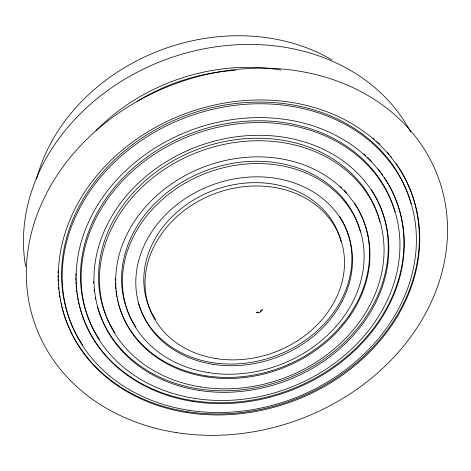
<?xml version="1.0" encoding="UTF-8"?>
<svg xmlns="http://www.w3.org/2000/svg" width="471" height="471" viewBox="0 0 471 471"><rect width="100%" height="100%" fill="white"/><g stroke="black" fill="none" stroke-linecap="round" stroke-linejoin="round"><path stroke-width="0.71" d="M260.734 311.037L262.63 309.659L260.881 311.06L261.576 310.254L259.562 312.927L256.783 312.314L257.873 312.355L256.224 312.42L257.967 312.085M354.416 203.007A129.525 108.006 -20.3 0 1 287.846 364.713A129.525 108.006 -20.3 0 1 118.875 305.237M118.68 304.549A129.525 108.006 -20.3 0 1 118.121 302.464M117.779 301.057A129.525 108.006 -20.3 0 1 117.303 298.938M116.873 296.795A129.525 108.006 -20.3 0 1 116.496 294.634M116.272 293.18A129.525 108.006 -20.3 0 1 115.984 290.996M115.742 288.805A129.525 108.006 -20.3 0 1 115.554 286.603M115.454 285.132A129.525 108.006 -20.3 0 1 115.354 282.924M115.307 280.716A129.525 108.006 -20.3 0 1 115.307 278.508M340.509 186.504A129.525 108.006 -20.3 0 1 341.557 187.517M344.124 190.107A129.525 108.006 -20.3 0 1 346.579 192.786M398.242 166.675A184.09 153.511 -20.3 0 1 302.27 396.305A184.09 153.511 -20.3 0 1 62.796 310.383M62.413 308.988A184.09 153.511 -20.3 0 1 61.866 306.874M61.524 305.461A184.09 153.511 -20.3 0 1 61.036 303.324M60.582 301.169A184.09 153.511 -20.3 0 1 60.3 299.733M59.905 297.554A184.09 153.511 -20.3 0 1 59.546 295.37M59.222 293.18A184.09 153.511 -20.3 0 1 59.034 291.708M58.769 289.5A184.09 153.511 -20.3 0 1 58.551 287.286M58.363 285.067A184.09 153.511 -20.3 0 1 58.263 283.583M58.139 281.358A184.09 153.511 -20.3 0 1 58.051 279.132M58.015 277.649A184.09 153.511 -20.3 0 1 57.992 275.423M58.004 273.204A184.09 153.511 -20.3 0 1 58.051 270.984M373.126 138.138A184.09 153.511 -20.3 0 1 374.239 139.11M376.988 141.594A184.09 153.511 -20.3 0 1 379.673 144.15M387.28 152.204A184.09 153.511 -20.3 0 1 389.187 154.441M390.577 156.142A184.09 153.511 -20.3 0 1 391.489 157.285M396.235 163.69A184.09 153.511 -20.3 0 1 397.447 165.468M371.501 189.742A150.208 125.257 -20.3 0 1 292.25 376.594A150.208 125.257 -20.3 0 1 97.314 306.28M95.601 299.22A150.208 125.257 -20.3 0 1 95.319 297.784M94.271 291.243A150.208 125.257 -20.3 0 1 94.094 289.777M93.546 283.136A150.208 125.257 -20.3 0 1 93.476 281.658M339.779 216.625A110.397 92.057 -20.3 0 1 281.511 353.538A110.397 92.057 -20.3 0 1 138.262 302.641M384.413 177.667A167.152 139.387 -20.3 0 1 297.996 386.567A167.152 139.387 -20.3 0 1 80.188 308.705M79.993 308.01A167.152 139.387 -20.3 0 1 79.44 305.903M79.093 304.496A167.152 139.387 -20.3 0 1 78.451 301.646M78.151 300.21A167.152 139.387 -20.3 0 1 77.739 298.049M77.485 296.595A167.152 139.387 -20.3 0 1 77.032 293.68M76.832 292.214A167.152 139.387 -20.3 0 1 76.567 290.012M76.408 288.54A167.152 139.387 -20.3 0 1 76.155 285.585M76.055 284.101A167.152 139.387 -20.3 0 1 75.937 281.882M75.884 280.398A167.152 139.387 -20.3 0 1 75.831 277.437M75.825 275.953A167.152 139.387 -20.3 0 1 75.86 273.733M363.883 153.988A167.152 139.387 -20.3 0 1 365.52 155.483M367.663 157.514A167.152 139.387 -20.3 0 1 371.796 161.73M378.036 168.924A167.152 139.387 -20.3 0 1 380.268 171.797M381.127 172.957A167.152 139.387 -20.3 0 1 382.805 175.3M135.966 327.062A123.125 102.672 -20.3 0 1 200.416 172.845A123.125 102.672 -20.3 0 1 360.439 231.926M95.949 130.697A183.396 152.934 -20.3 0 1 280.857 70.085M25.628 266.527A205.686 171.515 -20.3 0 1 170.102 57.998A205.686 171.515 -20.3 0 1 410.694 132.092M82.66 345.055A180.434 150.461 -20.3 0 1 175.948 119.552A180.434 150.461 -20.3 0 1 411.059 203.602M99.446 339.491A162.424 135.442 -20.3 0 1 183.425 136.496A162.424 135.442 -20.3 0 1 395.063 212.162M155.66 319.509A101.63 84.751 -20.3 0 1 209.383 191.991A101.63 84.751 -20.3 0 1 341.181 241.894M137.503 101.118A179.151 149.389 -20.3 0 1 235.471 70.356M106.116 315.87A144.997 120.912 -20.3 0 1 202.742 147.505A144.997 120.912 -20.3 0 1 379.909 221.876M115.054 332.862A144.997 120.912 -20.3 0 1 106.687 317.236M36.603 178.909A188.453 157.149 -20.3 0 1 331.82 59.835M216.001 358.555A101.63 84.751 -20.3 0 0 341.858 243.148A101.63 84.751 -20.3 0 0 176.425 217.049A101.63 84.751 -20.3 0 0 216.001 358.555M200.723 386.968A144.997 120.912 -20.3 0 0 380.28 222.312A144.997 120.912 -20.3 0 0 144.256 185.085A144.997 120.912 -20.3 0 0 200.723 386.968M206.174 376.829A129.525 108.006 -20.3 0 0 366.573 229.748A129.525 108.006 -20.3 0 0 155.73 196.489A129.525 108.006 -20.3 0 0 206.174 376.829M208.429 372.638A123.125 102.672 -20.3 0 0 360.904 232.821A123.125 102.672 -20.3 0 0 160.476 201.205A123.125 102.672 -20.3 0 0 208.429 372.638M212.916 364.301A110.397 92.057 -20.3 0 0 349.623 238.938A110.397 92.057 -20.3 0 0 169.925 210.59A110.397 92.057 -20.3 0 0 212.916 364.301M186.952 412.578A184.09 153.511 -20.3 0 0 414.922 203.531A184.09 153.511 -20.3 0 0 115.26 156.26A184.09 153.511 -20.3 0 0 186.952 412.578M198.886 390.382A150.208 125.257 -20.3 0 0 384.901 219.81A150.208 125.257 -20.3 0 0 140.387 181.241A150.208 125.257 -20.3 0 0 198.886 390.382M188.235 410.188A180.434 150.461 -20.3 0 0 411.683 205.285A180.434 150.461 -20.3 0 0 117.968 158.957A180.434 150.461 -20.3 0 0 188.235 410.188M176.201 432.566A214.593 178.945 -20.3 0 0 441.945 188.877A214.593 178.945 -20.3 0 0 92.628 133.776A214.593 178.945 -20.3 0 0 176.201 432.566M192.916 401.486A167.152 139.387 -20.3 0 0 399.914 211.667A167.152 139.387 -20.3 0 0 127.818 168.748A167.152 139.387 -20.3 0 0 192.916 401.486M194.582 398.384A162.424 135.442 -20.3 0 0 395.722 213.94A162.424 135.442 -20.3 0 0 131.327 172.233A162.424 135.442 -20.3 0 0 194.582 398.384"/></g></svg>
